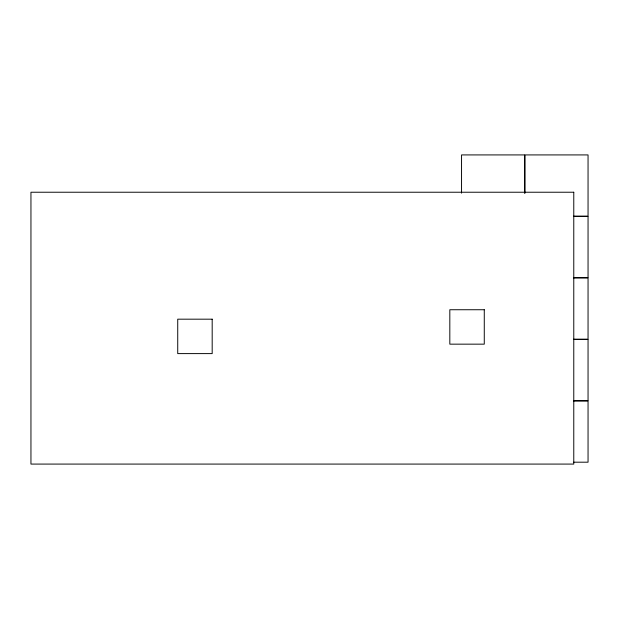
<?xml version="1.0" encoding="UTF-8"?>
<svg xmlns="http://www.w3.org/2000/svg" width="619" height="619" viewBox="0 0 619 619"><rect width="100%" height="100%" fill="white"/><g stroke="black" fill="none" stroke-linecap="round" stroke-linejoin="round"><path stroke-width="0.93" d="M573.712 216.124L588.05 216.124L588.05 154.92L524.958 154.92L524.958 193.174M573.712 216.433L588.05 216.433L588.05 277.645L573.712 277.645M573.712 277.946L588.05 277.946L588.05 339.158L573.712 339.158M573.712 339.467L588.05 339.467L588.05 400.679L573.712 400.679M573.712 400.98L588.05 400.98L588.05 462.192L573.712 462.192M524.641 193.174L524.641 154.92L461.55 154.92L461.55 193.174M573.774 192.23L30.95 192.23L30.95 464.08L573.774 464.08L573.774 192.23M484.275 309.74L449.82 309.74L449.82 344.156L484.275 344.156L484.275 309.74M212.185 319.18L177.73 319.18L177.73 353.604L212.185 353.604L212.185 319.18"/></g></svg>
